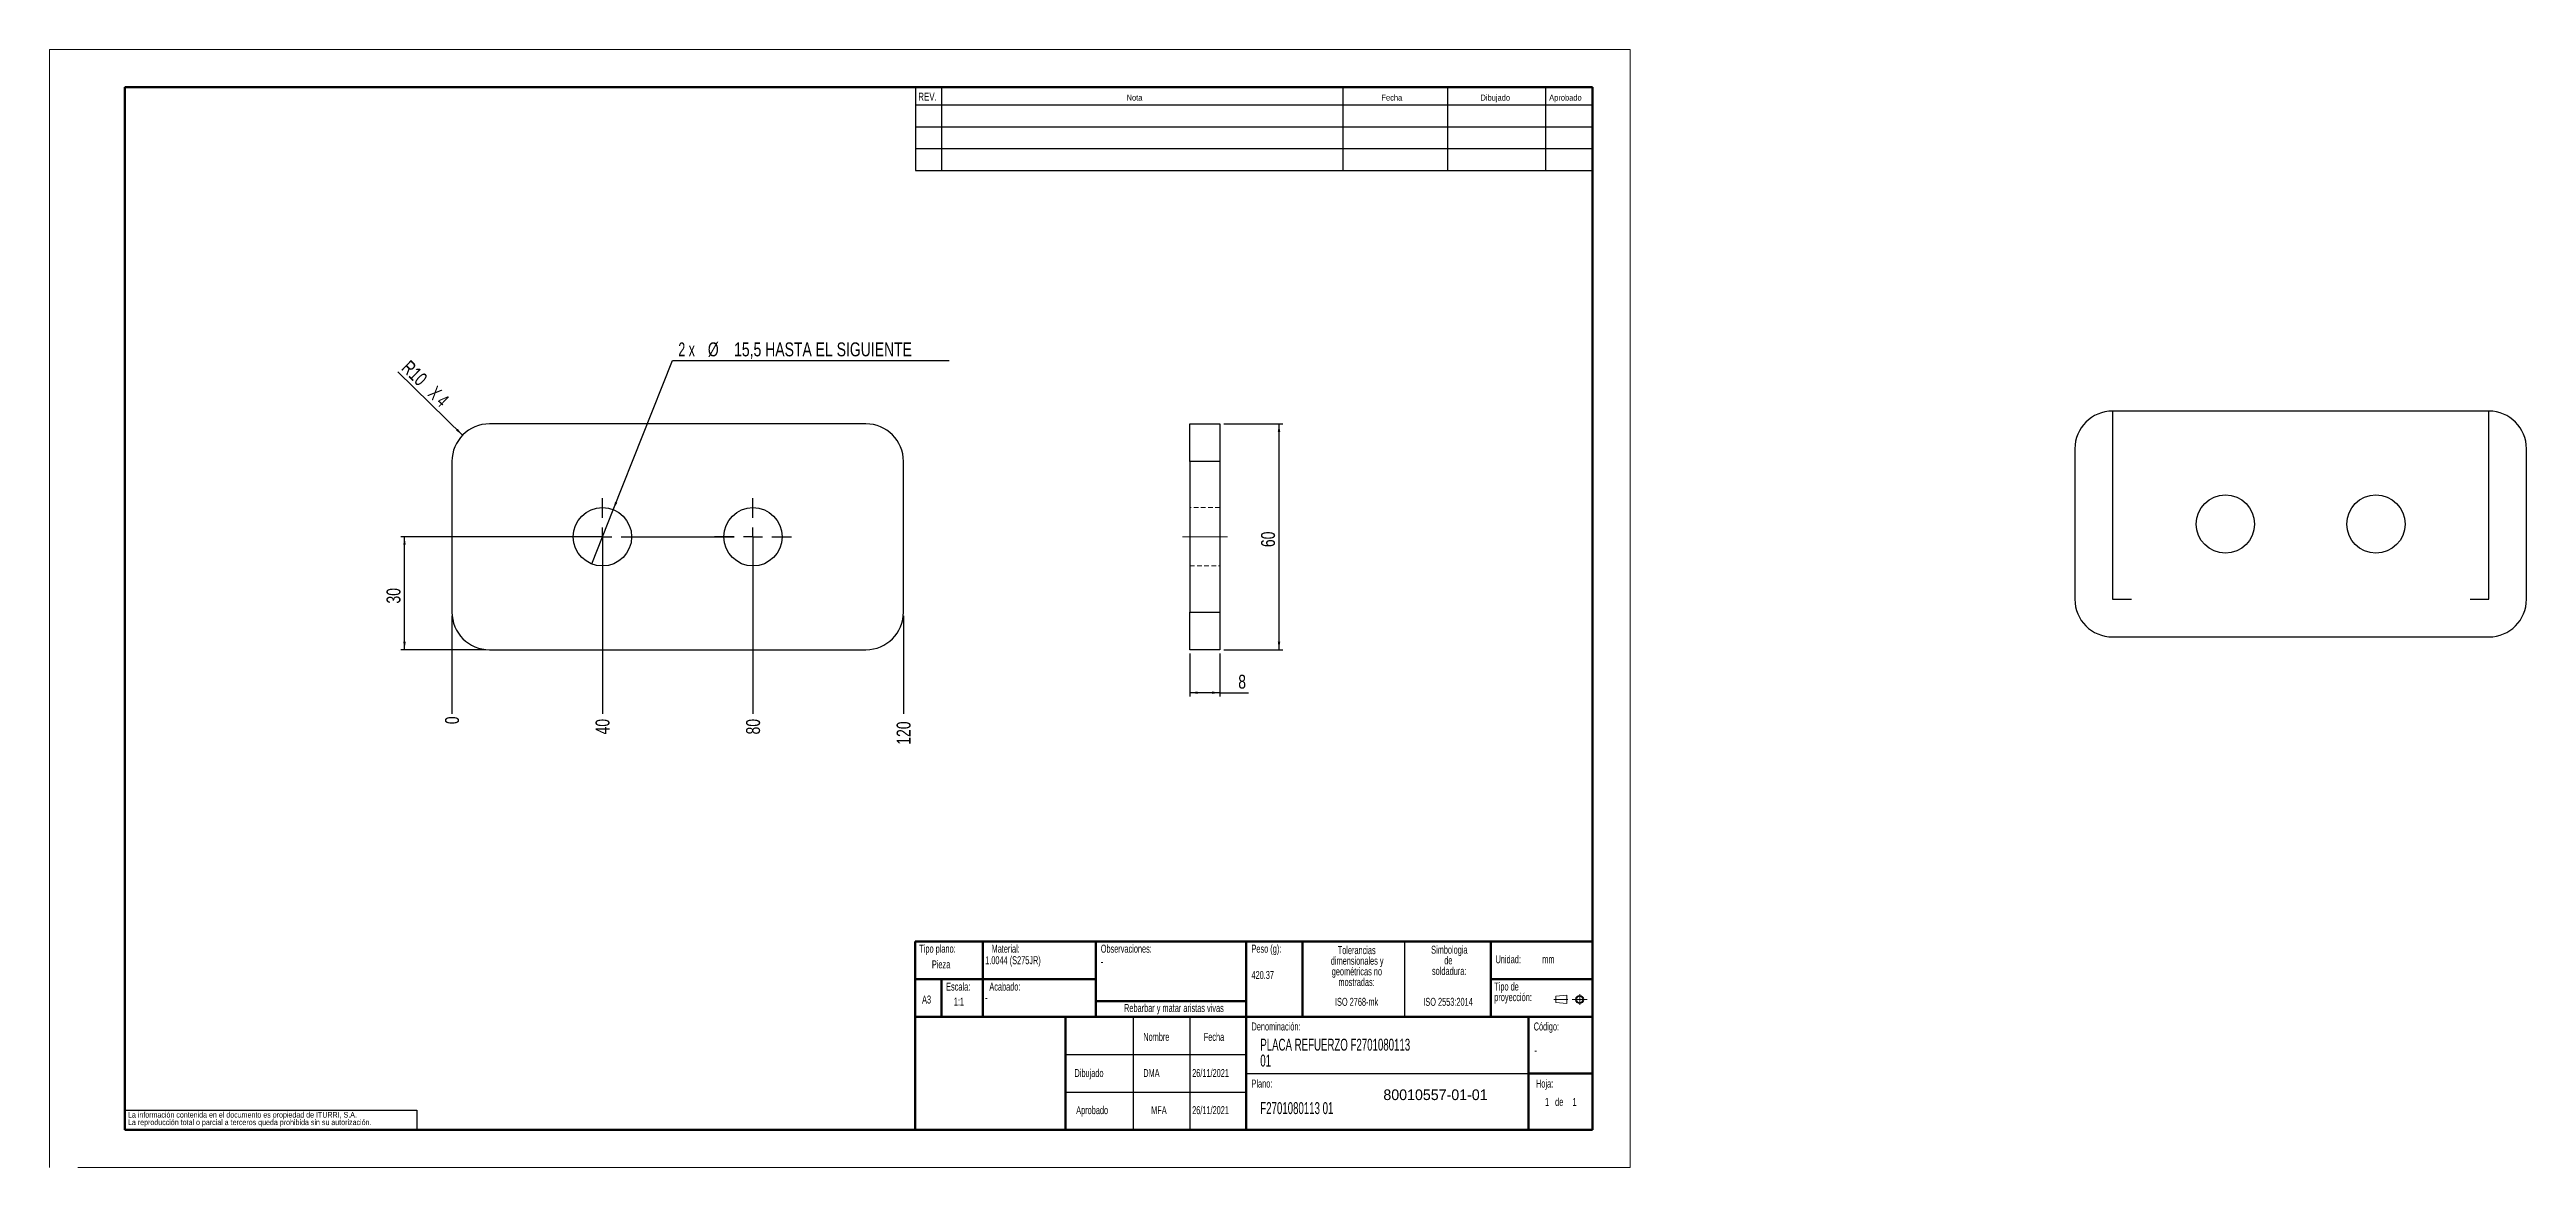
# Model space of a CAD drawing. Header units: millimetres. Extents: x 0 to 2826, y 0 to 813.
# Drawn here: x 0 to 658, y 0 to 297 of the extents above.
import ezdxf

# ---------------------------------------------------------------- set-up
doc = ezdxf.new("R2010")
doc.units = ezdxf.units.MM
doc.linetypes.add('CENTERX2', pattern=[20.32, 12.7, -2.54, 2.54, -2.54])
doc.linetypes.add('HIDDEN', pattern=[1.905, 1.27, -0.635])
for name, color, linetype in [('FORMATO', 7, 'Continuous'), ('MARCADO', 6, 'Continuous'), ('SLD-0', 179, 'Continuous')]:
    doc.layers.add(name, color=color, linetype=linetype)
doc.styles.add('SLDTEXTSTYLE0', font='TXT', dxfattribs={"width": 0.605})
doc.styles.add('SLDTEXTSTYLE1', font='TXT', dxfattribs={"width": 0.75})
doc.styles.add('SLDTEXTSTYLE2', font='TXT', dxfattribs={"width": 0.666667})
doc.dimstyles.new('SLDDIMSTYLE0', dxfattribs={"dimtxt": 3.704167, "dimasz": 2.116667, "dimexe": 0, "dimexo": 0.0625, "dimgap": 0.926042, "dimtad": 0, "dimtih": 1, "dimtoh": 1, "dimdec": 0, "dimrnd": 1e-09, "dimdsep": 46, "dimtxsty": 'SLDTEXTSTYLE1', "dimblk1": 'NONE', "dimblk2": 'NONE', "dimsah": 1, "dimcen": 0.09, "dimadec": 0, "dimazin": 2, "dimtfac": 1, "dimtdec": 0, "dimtofl": 0, "dimtmove": 0, "dimatfit": 3, "dimldrblk": 'NONE', "dimfxl": 1, "dimfrac": 2, "dimtolj": 1, "dimtzin": 12, "dimarcsym": 0})
doc.dimstyles.new('SLDDIMSTYLE1', dxfattribs={"dimtxt": 3.704167, "dimasz": 2.116667, "dimexe": 0, "dimexo": 0.0625, "dimgap": 0.926042, "dimtad": 0, "dimtih": 1, "dimtoh": 1, "dimdec": 1, "dimrnd": 1e-09, "dimzin": 12, "dimdsep": 46, "dimtxsty": 'SLDTEXTSTYLE1', "dimblk1": 'NONE', "dimblk2": 'NONE', "dimsah": 1, "dimcen": 0.09, "dimadec": 0, "dimazin": 3, "dimtfac": 1, "dimtdec": 1, "dimtofl": 0, "dimtmove": 0, "dimatfit": 3, "dimldrblk": 'NONE', "dimfxl": 1, "dimfrac": 2, "dimtolj": 1, "dimtzin": 12, "dimarcsym": 0})
doc.dimstyles.new('SLDDIMSTYLE2', dxfattribs={"dimtxt": 3.704167, "dimasz": 2.116667, "dimexe": 0, "dimexo": 0.0625, "dimgap": 0.926042, "dimtad": 1, "dimdec": 1, "dimrnd": 1e-09, "dimzin": 12, "dimdsep": 46, "dimtxsty": 'SLDTEXTSTYLE1', "dimsah": 1, "dimcen": 0.09, "dimadec": 0, "dimazin": 3, "dimtfac": 1, "dimtdec": 1, "dimtofl": 0, "dimtmove": 0, "dimatfit": 3, "dimfxl": 1, "dimfrac": 2, "dimtolj": 1, "dimtzin": 12, "dimarcsym": 0})
doc.dimstyles.new('SLDDIMSTYLE3', dxfattribs={"dimtxt": 3.704167, "dimasz": 2.116667, "dimexe": 0, "dimexo": 0.0625, "dimgap": 0.926042, "dimtad": 0, "dimtih": 1, "dimtoh": 1, "dimdec": 1, "dimrnd": 1e-09, "dimzin": 12, "dimdsep": 46, "dimtxsty": 'SLDTEXTSTYLE1', "dimblk1": 'NONE', "dimsah": 1, "dimcen": 0, "dimadec": 0, "dimazin": 3, "dimtfac": 1, "dimtdec": 1, "dimtmove": 0, "dimatfit": 3, "dimldrblk": 'NONE', "dimfxl": 1, "dimfrac": 2, "dimtolj": 1, "dimtzin": 12, "dimarcsym": 0})
doc.dimstyles.new('SLDDIMSTYLE4', dxfattribs={"dimtxt": 3.704167, "dimasz": 2.116667, "dimexe": 0, "dimexo": 0.0625, "dimgap": 0.926042, "dimtad": 1, "dimdec": 1, "dimrnd": 1e-09, "dimzin": 12, "dimdsep": 46, "dimtxsty": 'SLDTEXTSTYLE1', "dimblk1": 'NONE', "dimblk2": 'NONE', "dimsah": 1, "dimcen": 0, "dimadec": 0, "dimazin": 3, "dimtfac": 1, "dimtdec": 1, "dimtofl": 0, "dimtmove": 0, "dimatfit": 3, "dimldrblk": 'NONE', "dimfxl": 1, "dimfrac": 2, "dimtolj": 1, "dimtzin": 12, "dimarcsym": 0})

# ---------------------------------------------------------------- blocks, each defined once
blk = doc.blocks.new('Bloque3')
at = {"color": 7, "linetype": 'CENTERX2', "lineweight": 18}
for p, q in [((397.92, 130.06), (394.8, 130.06)), ((398.88, 130.02), (402.16, 130.02)), ((400.52, 128.85), (400.52, 131.19))]:
    blk.add_line(p, q, dxfattribs=at)
at = {"color": 7, "linetype": 'Continuous', "lineweight": 18}
for p, q in [((397.68, 130.95), (395.23, 130.77)), ((395.23, 130.77), (395.23, 129.34)), ((397.68, 129.16), (395.23, 129.34)), ((397.68, 130.95), (397.68, 129.16))]:
    blk.add_line(p, q, dxfattribs=at)
for radius in [0.892, 0.713]:
    blk.add_circle((400.52, 130.02), radius, dxfattribs=at)
blk = doc.blocks.new('SW_NOTE_0')
at = {"layer": 'SLD-0', "color": 0, "attachment_point": 2, "style": 'SLDTEXTSTYLE0'}
for s, insert, char_height in [('dimensionales y', (7.54, -0.09), 2.1167), ('Tolerancias', (7.41, 2.73), 2.1167), ('geométricas no', (7.46, -2.92), 2.1167), ('mostradas:', (7.38, -5.74), 2.117)]:
    blk.add_mtext(s, dxfattribs=dict(at, insert=insert, char_height=char_height))
blk = doc.blocks.new('SW_NOTE_0_1')
at = {"layer": 'SLD-0', "color": 0, "attachment_point": 1, "style": 'SLDTEXTSTYLE0'}
for s, insert, char_height in [('Tipo de', (0, 2.73), 2.117), ('proyección:', (0, -0.09), 2.1167)]:
    blk.add_mtext(s, dxfattribs=dict(at, insert=insert, char_height=char_height))
blk = doc.blocks.new('SW_NOTE_0_2')
at = {"layer": 'SLD-0', "color": 0, "char_height": 2.117, "attachment_point": 2, "style": 'SLDTEXTSTYLE0'}
for s, insert in [('Simbologia', (7.11, 2.73)), ('de', (6.84, -0.09)), ('soldadura:', (7.06, -2.92))]:
    blk.add_mtext(s, dxfattribs=dict(at, insert=insert))
blk = doc.blocks.new('SW_NOTE_0_3')
at = {"layer": 'SLD-0', "color": 0, "char_height": 1.5, "attachment_point": 1, "style": 'SLDTEXTSTYLE1'}
for s, insert in [('La información contenida en el documento es propiedad de ITURRI, S.A.', (0, 1.93)), ('La reproducción total o parcial a terceros queda prohibida sin su autorización.', (0, -0.07))]:
    blk.add_mtext(s, dxfattribs=dict(at, insert=insert))
blk = doc.blocks.new('SW_NOTE_0_4')
at = {"layer": 'SLD-0', "color": 0, "char_height": 3.175, "attachment_point": 1, "style": 'SLDTEXTSTYLE0'}
for s, insert in [('PLACA REFUERZO F2701080113', (0, 4.09)), ('01', (0, -0.14))]:
    blk.add_mtext(s, dxfattribs=dict(at, insert=insert))
blk = doc.blocks.new('SW_NOTE_0_5')
at = {"layer": 'SLD-0', "color": 0, "attachment_point": 2, "style": 'SLDTEXTSTYLE0'}
for s, insert, char_height in [('dimensionales y', (7.54, -0.09), 2.1167), ('Tolerancias', (7.41, 2.73), 2.1167), ('geométricas no', (7.46, -2.92), 2.1167), ('mostradas:', (7.38, -5.74), 2.117)]:
    blk.add_mtext(s, dxfattribs=dict(at, insert=insert, char_height=char_height))
blk = doc.blocks.new('SW_NOTE_0_6')
at = {"layer": 'SLD-0', "color": 0, "attachment_point": 1, "style": 'SLDTEXTSTYLE0'}
for s, insert, char_height in [('Tipo de', (0, 2.73), 2.117), ('proyección:', (0, -0.09), 2.1167)]:
    blk.add_mtext(s, dxfattribs=dict(at, insert=insert, char_height=char_height))
blk = doc.blocks.new('SW_NOTE_0_7')
at = {"layer": 'SLD-0', "color": 0, "char_height": 2.117, "attachment_point": 2, "style": 'SLDTEXTSTYLE0'}
for s, insert in [('Simbologia', (7.11, 2.73)), ('de', (6.84, -0.09)), ('soldadura:', (7.06, -2.92))]:
    blk.add_mtext(s, dxfattribs=dict(at, insert=insert))
blk = doc.blocks.new('SW_NOTE_0_8')
at = {"layer": 'SLD-0', "color": 0, "char_height": 1.5, "attachment_point": 1, "style": 'SLDTEXTSTYLE1'}
for s, insert in [('La información contenida en el documento es propiedad de ITURRI, S.A.', (0, 1.93)), ('La reproducción total o parcial a terceros queda prohibida sin su autorización.', (0, -0.07))]:
    blk.add_mtext(s, dxfattribs=dict(at, insert=insert))
blk = doc.blocks.new('SW_NOTE_0_9')
at = {"layer": 'SLD-0', "color": 0, "char_height": 3.175, "attachment_point": 1, "style": 'SLDTEXTSTYLE0'}
for s, insert in [('PLACA REFUERZO F2701080113', (0, 4.09)), ('01', (0, -0.14))]:
    blk.add_mtext(s, dxfattribs=dict(at, insert=insert))
blk = doc.blocks.new('_D')
at = {"layer": 'FORMATO', "transparency": 16777216}
blk.add_line((106.93, 146.55), (106.93, 120.51), dxfattribs=at)
at = {"layer": 'FORMATO', "transparency": 16777216, "insert": (105.1, 117.77), "char_height": 3.7, "attachment_point": 1, "rotation": 90, "style": 'SLDTEXTSTYLE1'}
blk.add_mtext('0', dxfattribs=at)
blk = doc.blocks.new('_None')
blk = doc.blocks.new('_D_1')
at = {"layer": 'FORMATO', "color": 7, "transparency": 16777216}
blk.add_line((146.93, 166.55), (146.93, 120.51), dxfattribs=at)
at = {"layer": 'FORMATO', "color": 7, "transparency": 16777216, "insert": (145.1, 115.03), "char_height": 3.704, "attachment_point": 1, "rotation": 90, "style": 'SLDTEXTSTYLE1'}
blk.add_mtext('40', dxfattribs=at)
blk = doc.blocks.new('_D_2')
at = {"layer": 'FORMATO', "color": 7, "transparency": 16777216}
blk.add_line((186.93, 166.55), (186.93, 120.51), dxfattribs=at)
at = {"layer": 'FORMATO', "color": 7, "transparency": 16777216, "insert": (185.1, 115.03), "char_height": 3.704, "attachment_point": 1, "rotation": 90, "style": 'SLDTEXTSTYLE1'}
blk.add_mtext('80', dxfattribs=at)
blk = doc.blocks.new('_D_3')
at = {"layer": 'FORMATO', "color": 7, "transparency": 16777216}
blk.add_line((226.93, 146.55), (226.93, 120.51), dxfattribs=at)
at = {"layer": 'FORMATO', "color": 7, "transparency": 16777216, "insert": (225.1, 112.3), "char_height": 3.704, "attachment_point": 1, "rotation": 90, "style": 'SLDTEXTSTYLE1'}
blk.add_mtext('120', dxfattribs=at)
blk = doc.blocks.new('_D_4')
at = {"layer": 'FORMATO', "color": 7, "transparency": 16777216}
for p, q in [((145.93, 167.55), (93.33, 167.55)), ((94.33, 137.55), (94.33, 167.55)), ((115.93, 137.55), (93.33, 137.55))]:
    blk.add_line(p, q, dxfattribs=at)
for points in [[(94.33, 167.55), (94, 165.43), (94.65, 165.43)], [(94.33, 137.55), (94.65, 139.66), (94, 139.66)]]:
    blk.add_solid(points, dxfattribs=at)
at = {"layer": 'FORMATO', "color": 7, "transparency": 16777216, "insert": (89.55, 149.81), "char_height": 3.704, "attachment_point": 1, "rotation": 90, "style": 'SLDTEXTSTYLE1'}
blk.add_mtext('30', dxfattribs=at)
blk = doc.blocks.new('_D_5')
at = {"layer": 'FORMATO', "transparency": 16777216}
for p, q in [((149.79, 174.75), (165.5, 214.43)), ((165.5, 214.43), (239.04, 214.43)), ((144.08, 160.34), (149.79, 174.75))]:
    blk.add_line(p, q, dxfattribs=at)
blk.add_solid([(149.79, 174.75), (150.87, 176.6), (150.26, 176.84)], dxfattribs=at)
at = {"layer": 'FORMATO', "transparency": 16777216, "attachment_point": 1}
for s, insert, char_height, style in [('2 x', (167.09, 219.2), 3.704, 'SLDTEXTSTYLE2'), ('%%c', (174.93, 219.2), 3.704, 'SLDTEXTSTYLE1'), ('15,5 HASTA EL SIGUIENTE', (181.91, 219.2), 3.7042, 'SLDTEXTSTYLE1')]:
    blk.add_mtext(s, dxfattribs=dict(at, insert=insert, char_height=char_height, style=style))
blk = doc.blocks.new('_D_6')
at = {"layer": 'FORMATO', "color": 7, "transparency": 16777216, "char_height": 3.704, "attachment_point": 1, "rotation": 315.67388}
for s, insert, style in [('R10', (95.84, 214.75), 'SLDTEXTSTYLE1'), ('X 4', (102.9, 207.86), 'SLDTEXTSTYLE2')]:
    blk.add_mtext(s, dxfattribs=dict(at, insert=insert, style=style))
blk = doc.blocks.new('SW_CENTERMARKSYMBOL_0')
at = {"layer": 'FORMATO', "color": 0}
for p, q in [((0, 5), (0, 10.25)), ((-5, 0), (-10.25, 0)), ((0, 0), (-2.5, 0)), ((0, 0), (0, 2.5)), ((0, 0), (0, -2.5)), ((0, 0), (2.5, 0)), ((5, 0), (10.25, 0)), ((0, -5), (0, -10.25))]:
    blk.add_line(p, q, dxfattribs=at)
blk = doc.blocks.new('SW_CENTERMARKSYMBOL_1')
at = {"layer": 'FORMATO', "color": 0}
for p, q in [((0, 5), (0, 10.25)), ((-5, 0), (-10.25, 0)), ((0, 0), (-2.5, 0)), ((0, 0), (0, 2.5)), ((0, 0), (0, -2.5)), ((0, 0), (2.5, 0)), ((5, 0), (10.25, 0)), ((0, -5), (0, -10.25))]:
    blk.add_line(p, q, dxfattribs=at)
blk = doc.blocks.new('SW_CENTERMARKSYMBOL_2')
at = {"layer": 'FORMATO', "color": 0}
for p, q in [((0, 5), (0, 10.25)), ((40, 5), (40, 10.25)), ((-5, 0), (-10.25, 0)), ((0, 0), (-2.5, 0)), ((0, 0), (0, 2.5)), ((0, 0), (0, -2.5)), ((0, 0), (2.5, 0)), ((5, 0), (35, 0)), ((40, 0), (37.5, 0)), ((40, 0), (40, 2.5)), ((40, 0), (40, -2.5)), ((40, 0), (42.5, 0)), ((45, 0), (50.25, 0)), ((0, -5), (0, -10.25)), ((40, -5), (40, -10.25))]:
    blk.add_line(p, q, dxfattribs=at)
blk = doc.blocks.new('_D_7')
at = {"layer": 'FORMATO', "color": 7, "transparency": 16777216}
for p, q in [((303.03, 136.55), (303.03, 125.13)), ((311.03, 136.55), (311.03, 125.13)), ((311.03, 126.13), (303.03, 126.13)), ((311.03, 126.13), (318.62, 126.13))]:
    blk.add_line(p, q, dxfattribs=at)
for points in [[(303.03, 126.13), (305.14, 125.81), (305.14, 126.46)], [(311.03, 126.13), (308.91, 126.46), (308.91, 125.81)]]:
    blk.add_solid(points, dxfattribs=at)
at = {"layer": 'FORMATO', "color": 7, "transparency": 16777216, "insert": (315.88, 130.91), "char_height": 3.7, "attachment_point": 1, "style": 'SLDTEXTSTYLE1'}
blk.add_mtext('8', dxfattribs=at)
blk = doc.blocks.new('_D_8')
at = {"layer": 'FORMATO', "color": 7, "transparency": 16777216}
for p, q in [((312.03, 197.55), (327.71, 197.55)), ((326.71, 197.55), (326.71, 137.55)), ((312.03, 137.55), (327.71, 137.55))]:
    blk.add_line(p, q, dxfattribs=at)
for points in [[(326.71, 197.55), (326.39, 195.43), (327.04, 195.43)], [(326.71, 137.55), (327.04, 139.66), (326.39, 139.66)]]:
    blk.add_solid(points, dxfattribs=at)
at = {"layer": 'FORMATO', "color": 7, "transparency": 16777216, "insert": (321.94, 164.81), "char_height": 3.704, "attachment_point": 1, "rotation": 90, "style": 'SLDTEXTSTYLE1'}
blk.add_mtext('60', dxfattribs=at)

msp = doc.modelspace()

# ---------------------------------------------------------------- linework, layer by layer
at = {"color": 7, "linetype": 'Continuous', "lineweight": 18}
for p, q in [((0, 297), (420, 297)), ((0, 297), (0, 0)), ((420, 297), (420, 0)), ((7.53, 0), (420, 0))]:
    msp.add_line(p, q, dxfattribs=at)
at = {"color": 7, "linetype": 'Continuous', "lineweight": 50}
for p, q in [((410, 287), (20, 287)), ((20, 10), (20, 287)), ((410, 10), (410, 287)), ((230, 60), (410, 60)), ((230, 60), (230, 10)), ((20, 10), (410, 10))]:
    msp.add_line(p, q, dxfattribs=at)
at = {"color": 7, "linetype": 'Continuous', "lineweight": 25}
for p, q in [((216.93, 197.55), (116.93, 197.55)), ((303.03, 187.55), (303.03, 197.55)), ((303.03, 197.55), (311.03, 197.55)), ((311.03, 197.55), (311.03, 187.55)), ((648.21, 200.94), (548.21, 200.94)), ((538.21, 190.94), (538.21, 150.94)), ((658.21, 150.94), (658.21, 190.94)), ((106.93, 187.55), (106.93, 147.55)), ((226.93, 147.55), (226.93, 187.55)), ((311.03, 187.55), (303.03, 187.55)), ((303.03, 187.55), (303.03, 147.55)), ((311.03, 187.55), (311.03, 147.55)), ((303.03, 147.55), (311.03, 147.55)), ((303.03, 137.55), (303.03, 147.55)), ((311.03, 147.55), (311.03, 137.55)), ((548.21, 140.94), (648.21, 140.94)), ((116.93, 137.55), (216.93, 137.55)), ((311.03, 137.55), (303.03, 137.55))]:
    msp.add_line(p, q, dxfattribs=at)
at = {"color": 7, "linetype": 'HIDDEN', "lineweight": 18}
for p, q in [((303.03, 187.55), (311.03, 187.55)), ((311.03, 175.3), (303.03, 175.3)), ((303.03, 159.8), (311.03, 159.8)), ((311.03, 147.55), (303.03, 147.55))]:
    msp.add_line(p, q, dxfattribs=at)
at = {"color": 7, "linetype": 'Continuous', "lineweight": 25}
for centre in [(578.21, 170.94), (618.21, 170.94), (146.93, 167.55), (186.93, 167.55)]:
    msp.add_circle(centre, 7.75, dxfattribs=at)
for centre, start, end in [((116.93, 187.55), 90, 180), ((216.93, 187.55), 0, 90), ((548.21, 190.94), 90, 180), ((648.21, 190.94), 0, 90), ((116.93, 147.55), 180, 270), ((216.93, 147.55), 270, 0), ((548.21, 150.94), 180, 270), ((648.21, 150.94), 270, 0)]:
    msp.add_arc(centre, 10, start, end, dxfattribs=at)
at = {"layer": 'FORMATO'}
for p, q in [((230.09, 287), (410, 287)), ((230.09, 287), (230.09, 264.87)), ((237.03, 287), (237.03, 264.87)), ((343.66, 287), (343.66, 264.87)), ((371.46, 287), (371.46, 264.87)), ((397.51, 287), (397.51, 264.87)), ((410, 287), (410, 264.87)), ((230.09, 282.27), (410, 282.27)), ((230.09, 276.47), (410, 276.47)), ((230.09, 270.67), (410, 270.67)), ((230.09, 264.87), (410, 264.87))]:
    msp.add_line(p, q, dxfattribs=at)
at = {"layer": 'FORMATO', "color": 7}
msp.add_line((109.78, 194.53), (92.54, 211.37), dxfattribs=at)
at = {"layer": 'FORMATO', "color": 7, "linetype": 'CENTERX2', "lineweight": 18}
msp.add_line((301.03, 167.55), (313.03, 167.55), dxfattribs=at)
at = {"layer": 'FORMATO', "color": 7}
msp.add_solid([(109.78, 194.53), (108.49, 196.24), (108.04, 195.78)], dxfattribs=at)
at = {"layer": 'MARCADO'}
for p, q in [((548.21, 200.94), (548.21, 150.94)), ((648.21, 150.94), (648.21, 200.94)), ((548.21, 150.94), (553.21, 150.94)), ((643.21, 150.94), (648.21, 150.94))]:
    msp.add_line(p, q, dxfattribs=at)
at = {"layer": 'SLD-0', "lineweight": 50}
for p, q in [((248, 60), (248, 40)), ((278, 60), (278, 40)), ((318, 60), (318, 40)), ((333, 60), (333, 40)), ((383, 60), (383, 40)), ((230, 50), (248, 50)), ((237, 50), (237, 40)), ((248, 50), (278, 50)), ((383, 50), (410, 50)), ((230, 40), (410, 40)), ((270, 40), (270, 10)), ((278, 44.16), (318, 44.16)), ((318, 40), (318, 10)), ((393, 40), (393, 10)), ((393, 25), (410, 25))]:
    msp.add_line(p, q, dxfattribs=at)
at = {"layer": 'SLD-0'}
for p, q in [((360.08, 60), (360.08, 40)), ((288, 40), (288, 10)), ((303, 40), (303, 10)), ((270, 30), (318, 30)), ((270, 20), (318, 20)), ((318, 25), (393, 25)), ((20, 15.25), (97.63, 15.25)), ((97.63, 15.25), (97.63, 10))]:
    msp.add_line(p, q, dxfattribs=at)

# ---------------------------------------------------------------- block references
at = {"color": 7, "linetype": 'Continuous', "xscale": 1.2, "yscale": 1.2, "zscale": 1.2}
msp.add_blockref('Bloque3', (-74.01, -111.41), dxfattribs=at)
msp.add_blockref('Bloque3', (-74.01, -111.41), dxfattribs=at)
at = {"layer": 'FORMATO', "color": 7}
for name, p in [('SW_CENTERMARKSYMBOL_1', (146.93, 167.55)), ('SW_CENTERMARKSYMBOL_2', (146.93, 167.55)), ('SW_CENTERMARKSYMBOL_0', (186.93, 167.55))]:
    msp.add_blockref(name, p, dxfattribs=at)
at = {"layer": 'SLD-0'}
for name, p in [('SW_NOTE_0', (339.95, 56.06)), ('SW_NOTE_0_5', (339.95, 56.06)), ('SW_NOTE_0_2', (364.87, 56.17)), ('SW_NOTE_0_7', (364.87, 56.17)), ('SW_NOTE_0_1', (383.91, 46.39)), ('SW_NOTE_0_6', (383.91, 46.39)), ('SW_NOTE_0_4', (321.74, 30.12)), ('SW_NOTE_0_9', (321.74, 30.12)), ('SW_NOTE_0_3', (20.84, 12.82)), ('SW_NOTE_0_8', (20.84, 12.82))]:
    msp.add_blockref(name, p, dxfattribs=at)

# ---------------------------------------------------------------- texts
at = {"insert": (354.45, 20.72), "char_height": 2.8222, "attachment_point": 1}
msp.add_mtext_dynamic_manual_height_columns('80010557-01-01', width=29.831, gutter_width=14.11, heights=[0], dxfattribs=at)
at = {"layer": 'FORMATO', "attachment_point": 1, "style": 'SLDTEXTSTYLE1'}
for s, insert, char_height in [('REV.', (230.84, 285.55), 2.117), ('Nota', (286.22, 285.03), 1.587), ('Fecha', (353.93, 285.03), 1.587), ('Dibujado', (380.26, 285.03), 1.587), ('Aprobado', (398.51, 285.03), 1.587)]:
    msp.add_mtext(s, dxfattribs=dict(at, insert=insert, char_height=char_height))
at = {"layer": 'SLD-0', "style": 'SLDTEXTSTYLE0'}
for s, insert, char_height, attachment_point in [('Tipo plano:', (231.13, 59.18), 2.1167, 1), ('Tipo plano:', (231.13, 59.18), 2.1167, 1), ('Material:', (250.33, 59.18), 2.117, 1), ('Material:', (250.33, 59.18), 2.117, 1), ('Observaciones:', (279.34, 59.18), 2.1167, 1), ('Observaciones:', (279.34, 59.18), 2.1167, 1), ('Peso (g):', (319.4, 59.18), 2.117, 1), ('Peso (g):', (319.4, 59.18), 2.117, 1), ('Pieza', (234.47, 55.02), 2.117, 1), ('Pieza', (234.47, 55.02), 2.117, 1), ('1.0044 (S275JR)', (248.63, 56.11), 2.1167, 1), ('1.0044 (S275JR)', (248.63, 56.11), 2.1167, 1), ('-', (279.34, 55.72), 2.12, 1), ('-', (279.34, 55.72), 2.12, 1), ('Unidad:', (384.25, 56.37), 2.117, 1), ('Unidad:', (384.25, 56.37), 2.117, 1), ('mm', (396.66, 56.37), 2.117, 1), ('mm', (396.66, 56.37), 2.117, 1), ('Escala:', (238.26, 49.1), 2.117, 1), ('Escala:', (238.26, 49.1), 2.117, 1), ('Acabado:', (249.74, 49.1), 2.117, 1), ('Acabado:', (249.74, 49.1), 2.117, 1), ('420.37', (319.4, 52.18), 2.117, 1), ('420.37', (319.4, 52.18), 2.117, 1), ('A3', (231.86, 45.67), 2.117, 1), ('A3', (231.86, 45.67), 2.117, 1), ('1:1', (240.29, 45.13), 2.117, 1), ('1:1', (240.29, 45.13), 2.117, 1), ('-', (248.63, 46.18), 2.12, 1), ('-', (248.63, 46.18), 2.12, 1), ('Rebarbar y matar aristas vivas', (298.79, 43.42), 2.1167, 2), ('Rebarbar y matar aristas vivas', (298.79, 43.42), 2.1167, 2), ('ISO 2768-mk', (347.34, 45.06), 2.1167, 2), ('ISO 2768-mk', (347.34, 45.06), 2.1167, 2), ('ISO 2553:2014', (371.63, 45.06), 2.1167, 2), ('ISO 2553:2014', (371.63, 45.06), 2.1167, 2), ('Nombre', (290.64, 35.75), 2.117, 1), ('Nombre', (290.64, 35.75), 2.117, 1), ('Fecha', (306.71, 35.75), 2.117, 1), ('Fecha', (306.71, 35.75), 2.117, 1), ('Denominación:', (319.4, 38.51), 2.1167, 1), ('Denominación:', (319.4, 38.51), 2.1167, 1), ('Código:', (394.4, 38.51), 2.117, 1), ('Código:', (394.4, 38.51), 2.117, 1), ('-', (394.59, 32.19), 2.12, 1), ('-', (394.59, 32.19), 2.12, 1), ('Dibujado', (272.37, 26.14), 2.117, 1), ('Dibujado', (272.37, 26.14), 2.117, 1), ('DMA', (290.64, 26.14), 2.117, 1), ('26/11/2021', (303.63, 26.14), 2.117, 1), ('Plano:', (319.4, 23.34), 2.117, 1), ('Plano:', (319.4, 23.34), 2.117, 1), ('Hoja:', (395.01, 23.34), 2.117, 1), ('Hoja:', (395.01, 23.34), 2.117, 1), ('Aprobado', (272.82, 16.28), 2.117, 1), ('Aprobado', (272.82, 16.28), 2.117, 1), ('MFA', (292.74, 16.28), 2.117, 1), ('26/11/2021', (303.63, 16.28), 2.117, 1), ('F2701080113 01', (321.74, 17.35), 3.175, 1), ('F2701080113 01', (321.74, 17.35), 3.175, 1), ('1', (397.41, 18.47), 2.12, 1), ('1', (397.41, 18.47), 2.12, 1), ('1', (397.41, 18.47), 2.12, 1), ('1', (397.41, 18.47), 2.12, 1), ('de', (400.08, 18.47), 2.117, 1), ('de', (400.08, 18.47), 2.117, 1), ('de', (400.08, 18.47), 2.117, 1), ('de', (400.08, 18.47), 2.117, 1), ('1', (404.73, 18.47), 2.12, 1), ('1', (404.73, 18.47), 2.12, 1), ('1', (404.73, 18.47), 2.12, 1), ('1', (404.73, 18.47), 2.12, 1)]:
    msp.add_mtext(s, dxfattribs=dict(at, insert=insert, char_height=char_height, attachment_point=attachment_point))

# ---------------------------------------------------------------- dimensions: what is measured, and where the dimension line sits
at = {"layer": 'FORMATO'}
dim = msp.add_diameter_dim_2p(p1=(144.08, 160.34), p2=(149.79, 174.75), text='2 x <> HASTA EL SIGUIENTE\\P', dimstyle='SLDDIMSTYLE3', dxfattribs=at)
dim.commit()
dim.dimension.update_dxf_attribs({"geometry": '_D_5', "text_midpoint": (203.07, 217.37), "dimtype": 163})
at = {"layer": 'FORMATO', "color": 7}
dim = msp.add_radius_dim(center=(116.93, 187.55), mpoint=(0, 0), text='<> X 4', dimstyle='SLDDIMSTYLE4', dxfattribs=at)
dim.commit()
dim.dimension.update_dxf_attribs({"geometry": '_D_6', "text_midpoint": (98.41, 205.64), "dimtype": 164})
for base, p1, p2, picture, middle in [((326.71, 137.55), (311.03, 197.55), (311.03, 137.55), '_D_8', (326.71, 167.55)), ((94.33, 167.55), (116.93, 137.55), (146.93, 167.55), '_D_4', (94.33, 152.55))]:
    dim = msp.add_linear_dim(base=base, p1=p1, p2=p2, angle=90, dimstyle='SLDDIMSTYLE2', dxfattribs=at)
    dim.commit()
    dim.dimension.update_dxf_attribs({"geometry": picture, "text_midpoint": middle, "dimtype": 160})
for feature_location, offset, picture, middle in [((146.93, 167.55), (0, -47.04), '_D_1', (146.93, 117.77)), ((186.93, 167.55), (0, -47.04), '_D_2', (186.93, 117.77)), ((226.93, 147.55), (0, -27.04), '_D_3', (226.93, 116.4))]:
    dim = msp.add_ordinate_dim(feature_location=feature_location, offset=offset, dtype=1, origin=(106.93, 147.55), dimstyle='SLDDIMSTYLE1', dxfattribs=at)
    dim.commit()
    dim.dimension.update_dxf_attribs({"geometry": picture, "text_midpoint": middle})
at = {"layer": 'FORMATO'}
dim = msp.add_ordinate_dim(feature_location=(106.93253688, 147.54559494), offset=(0, -27.03878481), dtype=1, origin=(106.93253688, 147.54559494), dimstyle='SLDDIMSTYLE0', dxfattribs=at)
dim.commit()
dim.dimension.update_dxf_attribs({"geometry": '_D', "text_midpoint": (106.93253688, 119.13832637)})
at = {"layer": 'FORMATO', "color": 7}
dim = msp.add_linear_dim(base=(303.03, 126.13), p1=(311.03, 137.55), p2=(303.03, 137.55), dimstyle='SLDDIMSTYLE2', dxfattribs=at)
dim.commit()
dim.dimension.update_dxf_attribs({"geometry": '_D_7', "text_midpoint": (317.25, 126.13), "dimtype": 160})

doc.saveas('drawing.dxf')
